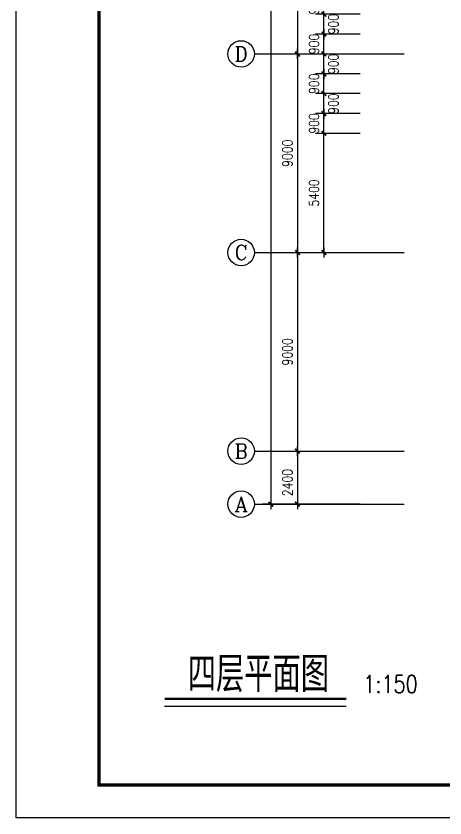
# Model space of a CAD drawing. Extents: x -55219 to 470149, y 494712 to 780039.
# Drawn here: x 343999 to 363414, y 593781 to 630123 of the extents above; entities that cross this region are included whole.
import ezdxf
from ezdxf.enums import TextEntityAlignment as Align

# ---------------------------------------------------------------- set-up
doc = ezdxf.new("R2010")
doc.units = 0
doc.header["$LTSCALE"] = 1500
doc.header["$MEASUREMENT"] = 0
doc.layers.get('0').update_dxf_attribs({"linetype": 'CONTINUOUS'})
doc.layers.get('DEFPOINTS').update_dxf_attribs({"linetype": 'CONTINUOUS'})
for name, color, linetype in [('AXIS', 3, 'CONTINUOUS'), ('AXIS_TEXT', 7, 'CONTINUOUS'), ('LVTRY', 6, 'CONTINUOUS'), ('PUB_DIM', 3, 'CONTINUOUS'), ('PUB_TITLE', 4, 'CONTINUOUS')]:
    doc.layers.add(name, color=color, linetype=linetype)
doc.styles.add('_HZTXT', font='txt.shx', dxfattribs={"width": 0.8, "bigfont": 'hztxt.shx'})
doc.styles.add('COMPLEX', font='COMPLEX')
doc.styles.add('DIM_FONT', font='SIMPLEX.shx', dxfattribs={"width": 0.8})
doc.dimstyles.new('AXIS150', dxfattribs={"dimscale": 1.5, "dimtxt": 300, "dimasz": 1, "dimexe": 250, "dimexo": 300, "dimgap": 150, "dimtad": 1, "dimdec": 0, "dimzin": 0, "dimdsep": 46, "dimtxsty": 'DIM_FONT', "dimblk": '_DIMX', "dimcen": 0.09, "dimse1": 1, "dimse2": 1, "dimclrt": 7, "dimadec": 0, "dimazin": 0, "dimtfac": 1, "dimtdec": 0, "dimtix": 1, "dimtmove": 2, "dimatfit": 3, "dimldrblk": '_DIMX', "dimfxl": 1, "dimtolj": 1, "dimtzin": 0, "dimarcsym": 0})
doc.dimstyles.new('DIMA150', dxfattribs={"dimscale": 1.5, "dimtxt": 300, "dimasz": 1, "dimexe": 250, "dimexo": 300, "dimgap": 150, "dimtad": 1, "dimdec": 0, "dimzin": 0, "dimdsep": 46, "dimtxsty": 'DIM_FONT', "dimblk": '_DIMX', "dimcen": 0.09, "dimse1": 1, "dimclrt": 7, "dimadec": 0, "dimazin": 0, "dimtfac": 1, "dimtdec": 0, "dimtix": 1, "dimtmove": 2, "dimatfit": 3, "dimldrblk": '_DIMX', "dimfxl": 1, "dimtolj": 1, "dimtzin": 0, "dimarcsym": 0})
doc.dimstyles.new('DIMB150', dxfattribs={"dimscale": 1.5, "dimtxt": 300, "dimasz": 1, "dimexe": 250, "dimexo": 300, "dimgap": 150, "dimtad": 1, "dimdec": 0, "dimzin": 0, "dimdsep": 46, "dimtxsty": 'DIM_FONT', "dimblk": '_DIMX', "dimcen": 0.09, "dimse2": 1, "dimclrt": 7, "dimadec": 0, "dimazin": 0, "dimtfac": 1, "dimtdec": 0, "dimtix": 1, "dimtmove": 2, "dimatfit": 3, "dimldrblk": '_DIMX', "dimfxl": 1, "dimtolj": 1, "dimtzin": 0, "dimarcsym": 0})
doc.dimstyles.new('DIMN150', dxfattribs={"dimscale": 1.5, "dimtxt": 300, "dimasz": 1, "dimexe": 250, "dimexo": 300, "dimgap": 150, "dimtad": 1, "dimdec": 0, "dimzin": 0, "dimdsep": 46, "dimtxsty": 'DIM_FONT', "dimblk": '_DIMX', "dimcen": 0.09, "dimclrt": 7, "dimadec": 0, "dimazin": 0, "dimtfac": 1, "dimtdec": 0, "dimtix": 1, "dimtmove": 2, "dimatfit": 3, "dimldrblk": '_DIMX', "dimfxl": 1, "dimtolj": 1, "dimtzin": 0, "dimarcsym": 0})

# ---------------------------------------------------------------- blocks, each defined once
blk = doc.blocks.new('_AXISO')
blk.add_circle((0, 0), 0.5)
at = {"layer": 'AXIS_TEXT', "style": 'COMPLEX', "width": 1.041667}
blk.add_attdef('A', text='', height=0.56, dxfattribs=at).set_placement((-0.25, -0.28), (0.25, -0.28), align=Align.FIT)
blk = doc.blocks.new('_DIMX')
blk.add_line((-150, 0), (150, 0))
at = {"const_width": 50}
blk.add_lwpolyline([(-70, -70), (70, 70)], dxfattribs=at)
blk = doc.blocks.new('*D186')
at = {"color": 0, "linetype": 'ByBlock'}
blk.add_line((356737, 637403), (356737, 628406), dxfattribs=at)
at = {"layer": 'DEFPOINTS', "color": 0, "linetype": 'ByBlock'}
for p in [(361569, 637405), (356737, 628405), (361569, 628405)]:
    blk.add_point(p, dxfattribs=at)
at = {"color": 0, "linetype": 'ByBlock', "xscale": 1.5, "yscale": 1.5, "zscale": 1.5}
for p, rotation in [((356737, 637405), 90), ((356737, 628405), 270)]:
    blk.add_blockref('_DIMX', p, dxfattribs=dict(at, rotation=rotation))
at = {"color": 7, "linetype": 'ByBlock', "insert": (356287, 632905), "char_height": 450, "attachment_point": 5, "rotation": 90, "style": 'DIM_FONT'}
blk.add_mtext('\\A1;9000', dxfattribs=at)
blk = doc.blocks.new('*D187')
at = {"color": 0, "linetype": 'ByBlock'}
blk.add_line((356737, 628403), (356737, 619406), dxfattribs=at)
at = {"layer": 'DEFPOINTS', "color": 0, "linetype": 'ByBlock'}
for p in [(361569, 628405), (356737, 619405), (361569, 619405)]:
    blk.add_point(p, dxfattribs=at)
at = {"color": 0, "linetype": 'ByBlock', "xscale": 1.5, "yscale": 1.5, "zscale": 1.5}
for p, rotation in [((356737, 628405), 90), ((356737, 619405), 270)]:
    blk.add_blockref('_DIMX', p, dxfattribs=dict(at, rotation=rotation))
at = {"color": 7, "linetype": 'ByBlock', "insert": (356287, 623905), "char_height": 450, "attachment_point": 5, "rotation": 90, "style": 'DIM_FONT'}
blk.add_mtext('\\A1;9000', dxfattribs=at)
blk = doc.blocks.new('*D188')
at = {"color": 0, "linetype": 'ByBlock'}
for p, q in [((359570, 673753), (355162, 673753)), ((355537, 673752), (355537, 608005)), ((359570, 608003), (355162, 608003))]:
    blk.add_line(p, q, dxfattribs=at)
at = {"layer": 'DEFPOINTS', "color": 0, "linetype": 'ByBlock'}
for p in [(360020, 673753), (355537, 608003), (360020, 608003)]:
    blk.add_point(p, dxfattribs=at)
at = {"color": 0, "linetype": 'ByBlock', "xscale": 1.5, "yscale": 1.5, "zscale": 1.5}
for p, rotation in [((355537, 673753), 90), ((355537, 608003), 270)]:
    blk.add_blockref('_DIMX', p, dxfattribs=dict(at, rotation=rotation))
at = {"color": 7, "linetype": 'ByBlock', "insert": (355087, 640878), "char_height": 450, "attachment_point": 5, "rotation": 90, "style": 'DIM_FONT'}
blk.add_mtext('\\A1;65750', dxfattribs=at)
blk = doc.blocks.new('*D189')
at = {"color": 0, "linetype": 'ByBlock'}
blk.add_line((356737, 610403), (356737, 608006), dxfattribs=at)
at = {"layer": 'DEFPOINTS', "color": 0, "linetype": 'ByBlock'}
for p in [(361569, 610405), (356737, 608005), (361569, 608005)]:
    blk.add_point(p, dxfattribs=at)
at = {"color": 0, "linetype": 'ByBlock', "xscale": 1.5, "yscale": 1.5, "zscale": 1.5}
for p, rotation in [((356737, 610405), 90), ((356737, 608005), 270)]:
    blk.add_blockref('_DIMX', p, dxfattribs=dict(at, rotation=rotation))
at = {"color": 7, "linetype": 'ByBlock', "insert": (356287, 608980), "char_height": 450, "attachment_point": 5, "rotation": 90, "style": 'DIM_FONT'}
blk.add_mtext('\\A1;2400', dxfattribs=at)
blk = doc.blocks.new('*D190')
at = {"color": 0, "linetype": 'ByBlock'}
blk.add_line((356737, 619403), (356737, 610406), dxfattribs=at)
at = {"layer": 'DEFPOINTS', "color": 0, "linetype": 'ByBlock'}
for p in [(361569, 619405), (356737, 610405), (361569, 610405)]:
    blk.add_point(p, dxfattribs=at)
at = {"color": 0, "linetype": 'ByBlock', "xscale": 1.5, "yscale": 1.5, "zscale": 1.5}
for p, rotation in [((356737, 619405), 90), ((356737, 610405), 270)]:
    blk.add_blockref('_DIMX', p, dxfattribs=dict(at, rotation=rotation))
at = {"color": 7, "linetype": 'ByBlock', "insert": (356287, 614905), "char_height": 450, "attachment_point": 5, "rotation": 90, "style": 'DIM_FONT'}
blk.add_mtext('\\A1;9000', dxfattribs=at)
blk = doc.blocks.new('*D352')
at = {"color": 0, "linetype": 'ByBlock'}
for p, q in [((359570, 624805), (357562, 624805)), ((357937, 619406), (357937, 624803))]:
    blk.add_line(p, q, dxfattribs=at)
at = {"layer": 'DEFPOINTS', "color": 0, "linetype": 'ByBlock'}
for p in [(357937, 624805), (360020, 624805), (360020, 619405)]:
    blk.add_point(p, dxfattribs=at)
at = {"color": 0, "linetype": 'ByBlock', "xscale": 1.5, "yscale": 1.5, "zscale": 1.5}
for p, rotation in [((357937, 624805), 90), ((357937, 619405), 270)]:
    blk.add_blockref('_DIMX', p, dxfattribs=dict(at, rotation=rotation))
at = {"color": 7, "linetype": 'ByBlock', "insert": (357487, 622105), "char_height": 450, "attachment_point": 5, "rotation": 90, "style": 'DIM_FONT'}
blk.add_mtext('\\A1;5400', dxfattribs=at)
blk = doc.blocks.new('*D353')
at = {"color": 0, "linetype": 'ByBlock'}
for p, q in [((359570, 625705), (357562, 625705)), ((357937, 625706), (357937, 625708)), ((357937, 624805), (357937, 625705)), ((359570, 624805), (357562, 624805)), ((357937, 624803), (357937, 624802))]:
    blk.add_line(p, q, dxfattribs=at)
at = {"layer": 'DEFPOINTS', "color": 0, "linetype": 'ByBlock'}
for p in [(357937, 625705), (360020, 625705), (360020, 624805)]:
    blk.add_point(p, dxfattribs=at)
at = {"color": 0, "linetype": 'ByBlock', "xscale": 1.5, "yscale": 1.5, "zscale": 1.5}
for p, rotation in [((357937, 625705), 270), ((357937, 624805), 90)]:
    blk.add_blockref('_DIMX', p, dxfattribs=dict(at, rotation=rotation))
at = {"color": 7, "linetype": 'ByBlock', "insert": (357487, 625255), "char_height": 450, "attachment_point": 5, "rotation": 90, "style": 'DIM_FONT'}
blk.add_mtext('\\A1;900', dxfattribs=at)
blk = doc.blocks.new('*D354')
at = {"color": 0, "linetype": 'ByBlock'}
for p, q in [((359570, 626605), (357562, 626605)), ((357937, 625706), (357937, 626603)), ((359570, 625705), (357562, 625705))]:
    blk.add_line(p, q, dxfattribs=at)
at = {"layer": 'DEFPOINTS', "color": 0, "linetype": 'ByBlock'}
for p in [(357937, 626605), (360020, 626605), (360020, 625705)]:
    blk.add_point(p, dxfattribs=at)
at = {"color": 0, "linetype": 'ByBlock', "xscale": 1.5, "yscale": 1.5, "zscale": 1.5}
for p, rotation in [((357937, 626605), 90), ((357937, 625705), 270)]:
    blk.add_blockref('_DIMX', p, dxfattribs=dict(at, rotation=rotation))
at = {"color": 7, "linetype": 'ByBlock', "insert": (358369, 626155), "char_height": 450, "attachment_point": 5, "rotation": 90, "style": 'DIM_FONT'}
blk.add_mtext('\\A1;900', dxfattribs=at)
blk = doc.blocks.new('*D355')
at = {"color": 0, "linetype": 'ByBlock'}
for p, q in [((359570, 627505), (357562, 627505)), ((357937, 627506), (357937, 627508)), ((357937, 626605), (357937, 627505)), ((359570, 626605), (357562, 626605)), ((357937, 626603), (357937, 626602))]:
    blk.add_line(p, q, dxfattribs=at)
at = {"layer": 'DEFPOINTS', "color": 0, "linetype": 'ByBlock'}
for p in [(357937, 627505), (360020, 627505), (360020, 626605)]:
    blk.add_point(p, dxfattribs=at)
at = {"color": 0, "linetype": 'ByBlock', "xscale": 1.5, "yscale": 1.5, "zscale": 1.5}
for p, rotation in [((357937, 627505), 270), ((357937, 626605), 90)]:
    blk.add_blockref('_DIMX', p, dxfattribs=dict(at, rotation=rotation))
at = {"color": 7, "linetype": 'ByBlock', "insert": (357487, 627055), "char_height": 450, "attachment_point": 5, "rotation": 90, "style": 'DIM_FONT'}
blk.add_mtext('\\A1;900', dxfattribs=at)
blk = doc.blocks.new('*D356')
at = {"color": 0, "linetype": 'ByBlock'}
for p, q in [((357937, 627506), (357937, 628403)), ((359570, 627505), (357562, 627505))]:
    blk.add_line(p, q, dxfattribs=at)
at = {"layer": 'DEFPOINTS', "color": 0, "linetype": 'ByBlock'}
for p in [(357937, 628405), (360020, 628405), (360020, 627505)]:
    blk.add_point(p, dxfattribs=at)
at = {"color": 0, "linetype": 'ByBlock', "xscale": 1.5, "yscale": 1.5, "zscale": 1.5}
for p, rotation in [((357937, 628405), 90), ((357937, 627505), 270)]:
    blk.add_blockref('_DIMX', p, dxfattribs=dict(at, rotation=rotation))
at = {"color": 7, "linetype": 'ByBlock', "insert": (358369, 627955), "char_height": 450, "attachment_point": 5, "rotation": 90, "style": 'DIM_FONT'}
blk.add_mtext('\\A1;900', dxfattribs=at)
blk = doc.blocks.new('*D357')
at = {"color": 0, "linetype": 'ByBlock'}
for p, q in [((359570, 629305), (357562, 629305)), ((357937, 629306), (357937, 629308)), ((357937, 628405), (357937, 629305)), ((357937, 628403), (357937, 628402))]:
    blk.add_line(p, q, dxfattribs=at)
at = {"layer": 'DEFPOINTS', "color": 0, "linetype": 'ByBlock'}
for p in [(357937, 629305), (360020, 629305), (360020, 628405)]:
    blk.add_point(p, dxfattribs=at)
at = {"color": 0, "linetype": 'ByBlock', "xscale": 1.5, "yscale": 1.5, "zscale": 1.5}
for p, rotation in [((357937, 629305), 270), ((357937, 628405), 90)]:
    blk.add_blockref('_DIMX', p, dxfattribs=dict(at, rotation=rotation))
at = {"color": 7, "linetype": 'ByBlock', "insert": (357487, 628855), "char_height": 450, "attachment_point": 5, "rotation": 90, "style": 'DIM_FONT'}
blk.add_mtext('\\A1;900', dxfattribs=at)
blk = doc.blocks.new('*D358')
at = {"color": 0, "linetype": 'ByBlock'}
for p, q in [((359570, 630205), (357562, 630205)), ((357937, 629306), (357937, 630203)), ((359570, 629305), (357562, 629305))]:
    blk.add_line(p, q, dxfattribs=at)
at = {"layer": 'DEFPOINTS', "color": 0, "linetype": 'ByBlock'}
for p in [(357937, 630205), (360020, 630205), (360020, 629305)]:
    blk.add_point(p, dxfattribs=at)
at = {"color": 0, "linetype": 'ByBlock', "xscale": 1.5, "yscale": 1.5, "zscale": 1.5}
for p, rotation in [((357937, 630205), 90), ((357937, 629305), 270)]:
    blk.add_blockref('_DIMX', p, dxfattribs=dict(at, rotation=rotation))
at = {"color": 7, "linetype": 'ByBlock', "insert": (358369, 629755), "char_height": 450, "attachment_point": 5, "rotation": 90, "style": 'DIM_FONT'}
blk.add_mtext('\\A1;900', dxfattribs=at)
blk = doc.blocks.new('*D359')
at = {"color": 0, "linetype": 'ByBlock'}
for p, q in [((359570, 631105), (357562, 631105)), ((357937, 631106), (357937, 631108)), ((357937, 630205), (357937, 631105)), ((359570, 630205), (357562, 630205)), ((357937, 630203), (357937, 630202))]:
    blk.add_line(p, q, dxfattribs=at)
at = {"layer": 'DEFPOINTS', "color": 0, "linetype": 'ByBlock'}
for p in [(357937, 631105), (360020, 631105), (360020, 630205)]:
    blk.add_point(p, dxfattribs=at)
at = {"color": 0, "linetype": 'ByBlock', "xscale": 1.5, "yscale": 1.5, "zscale": 1.5}
for p, rotation in [((357937, 631105), 270), ((357937, 630205), 90)]:
    blk.add_blockref('_DIMX', p, dxfattribs=dict(at, rotation=rotation))
at = {"color": 7, "linetype": 'ByBlock', "insert": (357487, 630655), "char_height": 450, "attachment_point": 5, "rotation": 90, "style": 'DIM_FONT'}
blk.add_mtext('\\A1;900', dxfattribs=at)

msp = doc.modelspace()

# ---------------------------------------------------------------- linework, layer by layer
at = {"layer": 'AXIS'}
for p, q in [((354786.6, 628404.9), (361568.9, 628404.9)), ((354786.6, 619404.9), (361568.9, 619404.9)), ((354786.6, 610404.9), (361568.9, 610404.9)), ((354786.6, 608004.9), (361568.9, 608004.9))]:
    msp.add_line(p, q, dxfattribs=at)
at = {"layer": 'LVTRY'}
msp.add_line((350726.4, 598845.2), (358935.5, 598845.2), dxfattribs=at)
at = {"layer": 'LVTRY', "const_width": 100}
msp.add_lwpolyline([(350733.7, 599184.5), (358944.8, 599184.5)], dxfattribs=at)
at = {"layer": 'PUB_TITLE'}
msp.add_lwpolyline([(343999.3, 593781.4), (343999.3, 682881.4), (470149.3, 682881.4), (470149.3, 593781.4)], close=True, dxfattribs=at)
at = {"layer": 'PUB_TITLE', "const_width": 150}
msp.add_lwpolyline([(347749.3, 595281.4), (468649.3, 595281.4), (468649.3, 681381.4), (347749.3, 681381.4)], close=True, dxfattribs=at)

# ---------------------------------------------------------------- block references
at = {"layer": 'AXIS'}
ref = msp.add_blockref('_AXISO', (354186.6, 628404.9), dxfattribs=dict(at, xscale=1200, yscale=1200, zscale=1200))
ref.add_attrib('A', 'D', dxfattribs={"layer": 'AXIS_TEXT', "height": 672, "style": 'COMPLEX', "width": 1.102941}).set_placement((353886.6, 628068.9), (354486.6, 628068.9), align=Align.FIT)
ref = msp.add_blockref('_AXISO', (354186.6, 619404.9), dxfattribs=dict(at, xscale=1200, yscale=1200, zscale=1200))
ref.add_attrib('A', 'C', dxfattribs={"layer": 'AXIS_TEXT', "height": 672, "style": 'COMPLEX', "width": 1.25}).set_placement((353886.6, 619068.9), (354486.6, 619068.9), align=Align.FIT)
ref = msp.add_blockref('_AXISO', (354186.6, 610404.9), dxfattribs=dict(at, xscale=1200, yscale=1200, zscale=1200))
ref.add_attrib('A', 'B', dxfattribs={"layer": 'AXIS_TEXT', "height": 672, "style": 'COMPLEX', "width": 1.102941}).set_placement((353886.6, 610068.9), (354486.6, 610068.9), align=Align.FIT)
at = {"layer": 'AXIS', "xscale": 1200, "yscale": 1200, "zscale": 1200}
msp.add_blockref('_AXISO', (354186.6, 608004.9), dxfattribs=at).add_auto_attribs({'A': 'A'})

# ---------------------------------------------------------------- texts
at = {"layer": 'LVTRY', "style": '_HZTXT', "width": 0.8}
msp.add_text('四层平面图', height=1600, dxfattribs=at).set_placement((351768.6, 599491.6))
at = {"layer": 'LVTRY', "color": 7, "insert": (359714.4, 600250.3), "char_height": 800, "width": 6951, "attachment_point": 1, "style": 'DIM_FONT'}
msp.add_mtext('1:150', dxfattribs=at)

# ---------------------------------------------------------------- dimensions: what is measured, and where the dimension line sits
at = {"layer": 'AXIS'}
for base, p1, p2, picture, middle in [((356736.6, 628404.9), (361568.9, 637404.9), (361568.9, 628404.9), '*D186', (356286.6, 632904.9)), ((356736.6, 619404.9), (361568.9, 628404.9), (361568.9, 619404.9), '*D187', (356286.6, 623904.9)), ((356736.6, 610404.9), (361568.9, 619404.9), (361568.9, 610404.9), '*D190', (356286.6, 614904.9)), ((356736.6, 608004.9), (361568.9, 610404.9), (361568.9, 608004.9), '*D189', (356286.6, 608979.9))]:
    dim = msp.add_linear_dim(base=base, p1=p1, p2=p2, angle=90, dimstyle='AXIS150', dxfattribs=at)
    dim.commit()
    dim.dimension.update_dxf_attribs({"geometry": picture, "text_midpoint": middle, "dimtype": 160})
at = {"layer": 'PUB_DIM'}
for p1, p2, distance, dimstyle, picture, middle in [((360019.5, 673753.4), (360019.5, 608003.4), -4483, 'DIMN150', '*D188', (355086.6, 640878.4)), ((360019.5, 630204.9), (360019.5, 631104.9), 2083, 'DIMN150', '*D359', (357486.6, 630654.9)), ((360019.5, 628404.9), (360019.5, 629304.9), 2083, 'DIMA150', '*D357', (357486.6, 628854.9)), ((360019.5, 626604.9), (360019.5, 627504.9), 2083, 'DIMN150', '*D355', (357486.6, 627054.9)), ((360019.5, 624804.9), (360019.5, 625704.9), 2083, 'DIMN150', '*D353', (357486.6, 625254.9)), ((360019.5, 619404.9), (360019.5, 624804.9), 2083, 'DIMA150', '*D352', (357486.6, 622104.9))]:
    dim = msp.add_aligned_dim(p1=p1, p2=p2, distance=distance, dimstyle=dimstyle, dxfattribs=at)
    dim.commit()
    dim.dimension.update_dxf_attribs({"geometry": picture, "text_midpoint": middle})
for base, p1, p2, dimstyle, picture, middle in [((357936.6, 630204.9), (360019.5, 629304.9), (360019.5, 630204.9), 'DIMN150', '*D358', (358368.6, 629754.9)), ((357936.6, 628404.9), (360019.5, 627504.9), (360019.5, 628404.9), 'DIMB150', '*D356', (358368.6, 627954.9)), ((357936.6, 626604.9), (360019.5, 625704.9), (360019.5, 626604.9), 'DIMN150', '*D354', (358368.6, 626154.9))]:
    dim = msp.add_linear_dim(base=base, p1=p1, p2=p2, angle=90, dimstyle=dimstyle, dxfattribs=at)
    dim.commit()
    dim.dimension.update_dxf_attribs({"geometry": picture, "text_midpoint": middle, "dimtype": 161})

doc.saveas('drawing.dxf')
